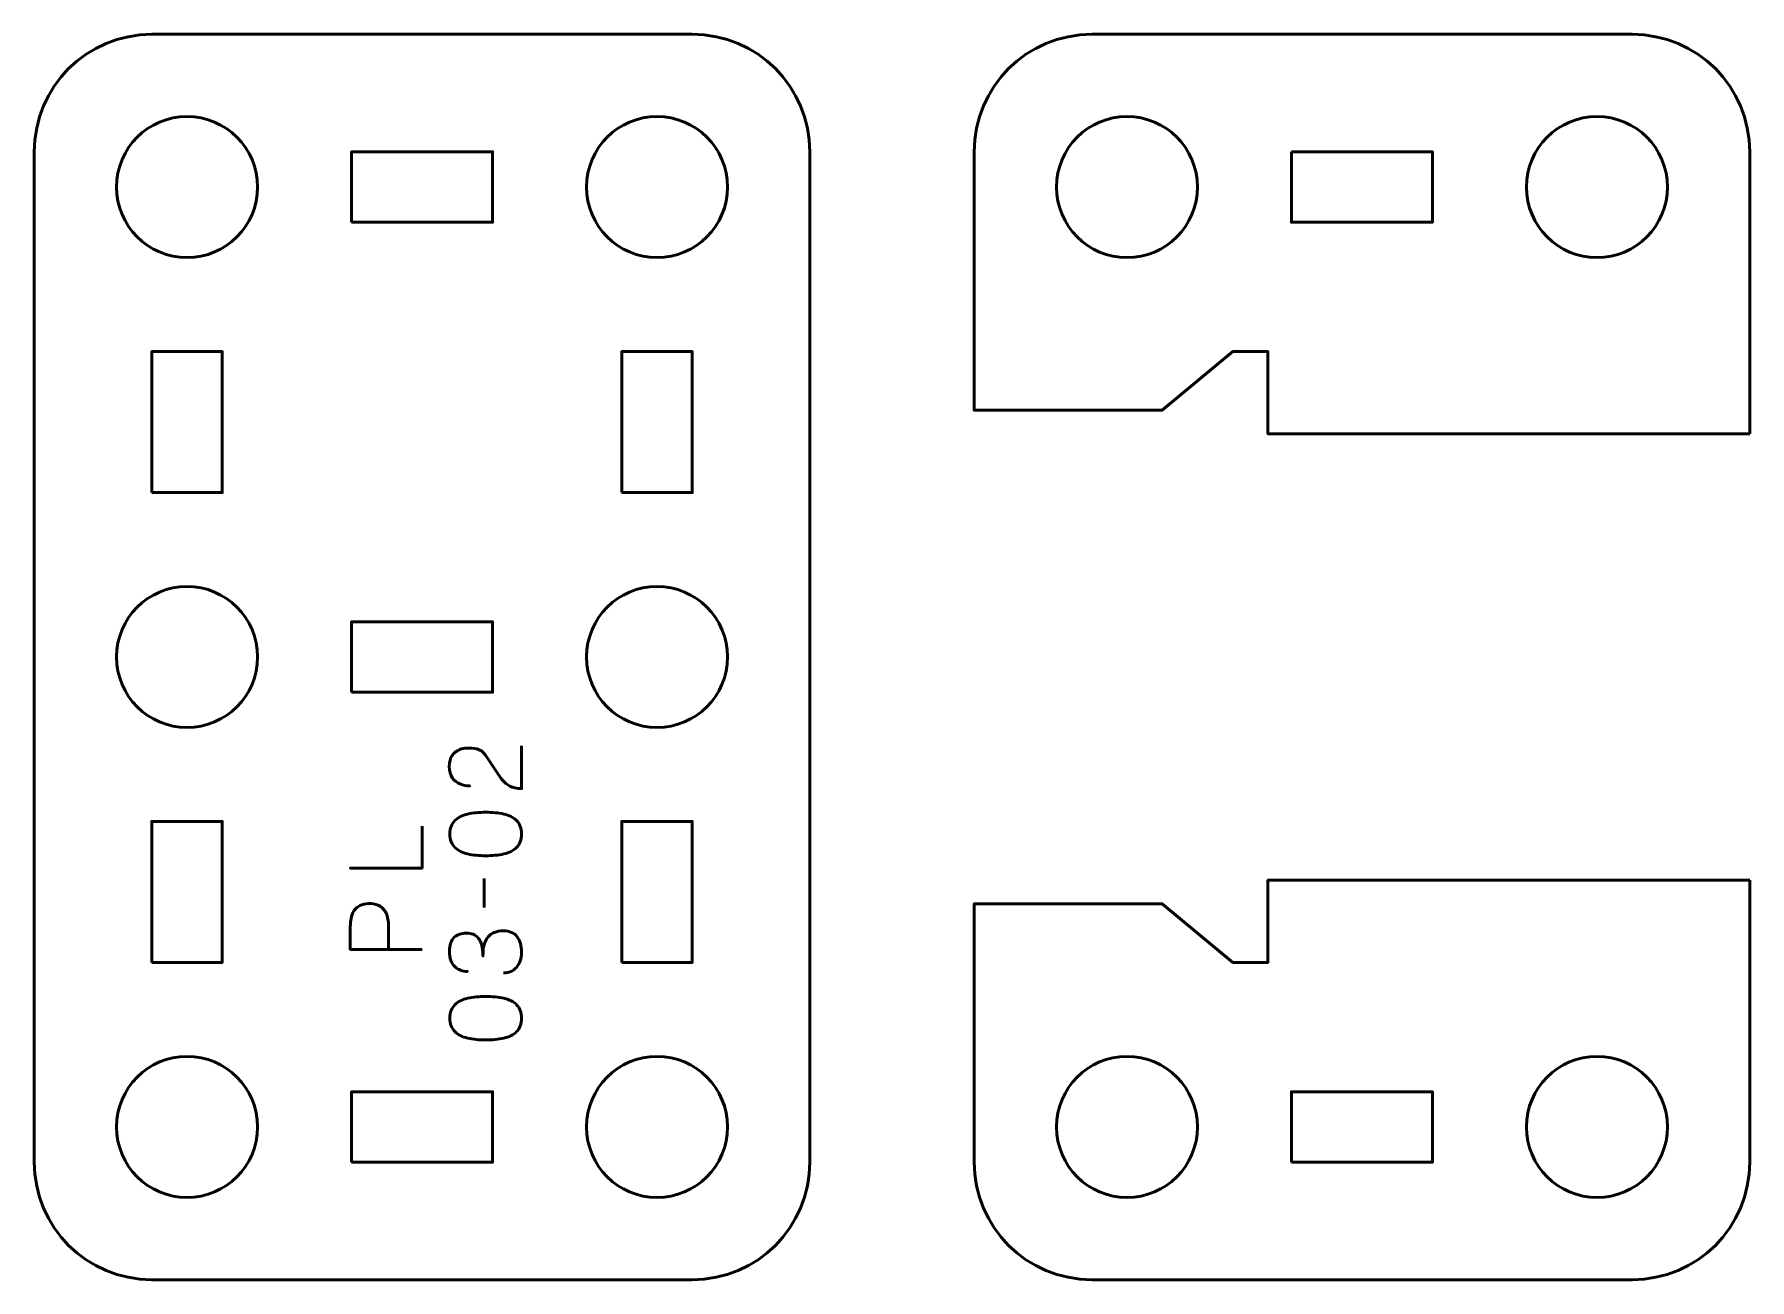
# Model space of a CAD drawing. Header units: centimetres. Extents: x -15.9 to -4.6, y -17.5 to -6.2.
# Drawn here: x -15.93 to -8.62, y -11.5 to -6.2 of the extents above; entities that cross this region are included whole.
import ezdxf

# ---------------------------------------------------------------- set-up
doc = ezdxf.new("R2010")
doc.units = ezdxf.units.CM
doc.header["$MEASUREMENT"] = 0
doc.layers.add('Layer 1', color=7, linetype='Continuous')

msp = doc.modelspace()

# ---------------------------------------------------------------- linework, layer by layer
at = {"layer": 'Layer 1', "color": 250, "lineweight": 53}
for points, knots in [([(-15.92503, -10.99992), (-15.92503, -10.99992), (-15.92503, -6.70006), (-15.92503, -6.70006), (-15.92503, -6.70006), (-15.92503, -6.42293), (-15.70193, -6.19997), (-15.42493, -6.19997), (-15.42493, -6.19997), (-15.42493, -6.19997), (-13.12501, -6.19997), (-13.12501, -6.19997), (-13.12501, -6.19997), (-12.848, -6.19997), (-12.62505, -6.42293), (-12.62505, -6.70006), (-12.62505, -6.70006), (-12.62505, -6.70006), (-12.62505, -10.99992), (-12.62505, -10.99992), (-12.62505, -10.99992), (-12.62505, -11.27692), (-12.848, -11.50001), (-13.12501, -11.50001), (-13.12501, -11.50001), (-13.12501, -11.50001), (-15.42493, -11.50001), (-15.42493, -11.50001), (-15.42493, -11.50001), (-15.70193, -11.50001), (-15.92503, -11.27692), (-15.92503, -10.99992)], [0, 0, 0, 0, 0.125, 0.125, 0.125, 0.125, 0.25, 0.25, 0.25, 0.25, 0.375, 0.375, 0.375, 0.375, 0.5, 0.5, 0.5, 0.5, 0.625, 0.625, 0.625, 0.625, 0.75, 0.75, 0.75, 0.75, 0.875, 0.875, 0.875, 0.875, 1, 1, 1, 1]), ([(-8.62499, -7.89998), (-8.62499, -7.89998), (-8.62498, -6.70005), (-8.62498, -6.70005), (-8.62498, -6.70005), (-8.62498, -6.42305), (-8.84793, -6.19996), (-9.12494, -6.19996), (-9.12494, -6.19996), (-9.12494, -6.19996), (-11.42486, -6.19996), (-11.42486, -6.19996), (-11.42486, -6.19996), (-11.70186, -6.19996), (-11.92496, -6.42305), (-11.92496, -6.70005), (-11.92496, -6.70005), (-11.92496, -6.70005), (-11.92497, -7.79999), (-11.92497, -7.79999), (-11.92497, -7.79999), (-11.92497, -7.79999), (-11.12497, -7.79997), (-11.12497, -7.79997), (-11.12497, -7.79997), (-11.12497, -7.79997), (-10.82496, -7.54997), (-10.82496, -7.54997), (-10.82496, -7.54997), (-10.82496, -7.54997), (-10.67496, -7.54997), (-10.67496, -7.54997), (-10.67496, -7.54997), (-10.67496, -7.54997), (-10.67496, -7.79999), (-10.67496, -7.79999), (-10.67496, -7.79999), (-10.67496, -7.79999), (-10.67496, -7.89998), (-10.67496, -7.89998), (-10.67496, -7.89998), (-10.67496, -7.89998), (-8.62499, -7.89998), (-8.62499, -7.89998)], [0, 0, 0, 0, 0.0909091, 0.0909091, 0.0909091, 0.0909091, 0.1818182, 0.1818182, 0.1818182, 0.1818182, 0.2727273, 0.2727273, 0.2727273, 0.2727273, 0.3636364, 0.3636364, 0.3636364, 0.3636364, 0.4545455, 0.4545455, 0.4545455, 0.4545455, 0.5454545, 0.5454545, 0.5454545, 0.5454545, 0.6363636, 0.6363636, 0.6363636, 0.6363636, 0.7272727, 0.7272727, 0.7272727, 0.7272727, 0.8181818, 0.8181818, 0.8181818, 0.8181818, 0.9090909, 0.9090909, 0.9090909, 0.9090909, 1, 1, 1, 1]), ([(-8.62499, -9.79999), (-8.62499, -9.79999), (-8.62498, -10.99992), (-8.62498, -10.99992), (-8.62498, -10.99992), (-8.62498, -11.27692), (-8.84793, -11.50001), (-9.12494, -11.50001), (-9.12494, -11.50001), (-9.12494, -11.50001), (-11.42486, -11.50001), (-11.42486, -11.50001), (-11.42486, -11.50001), (-11.70186, -11.50001), (-11.92496, -11.27692), (-11.92496, -10.99992), (-11.92496, -10.99992), (-11.92496, -10.99992), (-11.92497, -9.89998), (-11.92497, -9.89998), (-11.92497, -9.89998), (-11.92497, -9.89998), (-11.12497, -9.9), (-11.12497, -9.9), (-11.12497, -9.9), (-11.12497, -9.9), (-10.82496, -10.15), (-10.82496, -10.15), (-10.82496, -10.15), (-10.82496, -10.15), (-10.67496, -10.15), (-10.67496, -10.15), (-10.67496, -10.15), (-10.67496, -10.15), (-10.67496, -9.89998), (-10.67496, -9.89998), (-10.67496, -9.89998), (-10.67496, -9.89998), (-10.67496, -9.79999), (-10.67496, -9.79999), (-10.67496, -9.79999), (-10.67496, -9.79999), (-8.62499, -9.79999), (-8.62499, -9.79999)], [0, 0, 0, 0, 0.0909091, 0.0909091, 0.0909091, 0.0909091, 0.1818182, 0.1818182, 0.1818182, 0.1818182, 0.2727273, 0.2727273, 0.2727273, 0.2727273, 0.3636364, 0.3636364, 0.3636364, 0.3636364, 0.4545455, 0.4545455, 0.4545455, 0.4545455, 0.5454545, 0.5454545, 0.5454545, 0.5454545, 0.6363636, 0.6363636, 0.6363636, 0.6363636, 0.7272727, 0.7272727, 0.7272727, 0.7272727, 0.8181818, 0.8181818, 0.8181818, 0.8181818, 0.9090909, 0.9090909, 0.9090909, 0.9090909, 1, 1, 1, 1])]:
    msp.add_open_spline(points, degree=3, knots=knots, dxfattribs=at)
at = {"layer": 'Layer 1', "lineweight": 53}
for points in [[(-15.275, -6.55), (-15.10923, -6.55), (-14.975, -6.68432), (-14.975, -6.84999), (-14.975, -6.84999), (-14.975, -7.01562), (-15.10923, -7.14999), (-15.275, -7.14999), (-15.275, -7.14999), (-15.44066, -7.14999), (-15.575, -7.01562), (-15.575, -6.84999), (-15.575, -6.84999), (-15.575, -6.68432), (-15.44066, -6.55), (-15.275, -6.55)], [(-13.27494, -6.55), (-13.10931, -6.55), (-12.97493, -6.68432), (-12.97493, -6.84999), (-12.97493, -6.84999), (-12.97493, -7.01562), (-13.10931, -7.14999), (-13.27494, -7.14999), (-13.27494, -7.14999), (-13.44071, -7.14999), (-13.57494, -7.01562), (-13.57494, -6.84999), (-13.57494, -6.84999), (-13.57494, -6.68432), (-13.44071, -6.55), (-13.27494, -6.55)], [(-11.27493, -7.14999), (-11.10916, -7.14999), (-10.97493, -7.01576), (-10.97493, -6.84998), (-10.97493, -6.84998), (-10.97493, -6.68432), (-11.10916, -6.54998), (-11.27493, -6.54998), (-11.27493, -6.54998), (-11.44059, -6.54998), (-11.57493, -6.68432), (-11.57493, -6.84998), (-11.57493, -6.84998), (-11.57493, -7.01576), (-11.44059, -7.14999), (-11.27493, -7.14999)], [(-9.27487, -7.14999), (-9.10924, -7.14999), (-8.97486, -7.01576), (-8.97486, -6.84998), (-8.97486, -6.84998), (-8.97486, -6.68432), (-9.10924, -6.54998), (-9.27487, -6.54998), (-9.27487, -6.54998), (-9.44064, -6.54998), (-9.57487, -6.68432), (-9.57487, -6.84998), (-9.57487, -6.84998), (-9.57487, -7.01576), (-9.44064, -7.14999), (-9.27487, -7.14999)], [(-14.57498, -7.00006), (-14.57498, -7.00006), (-14.57498, -6.70006), (-14.57498, -6.70006), (-14.57498, -6.70006), (-14.57498, -6.70006), (-13.97499, -6.70006), (-13.97499, -6.70006), (-13.97499, -6.70006), (-13.97499, -6.70006), (-13.97499, -7.00006), (-13.97499, -7.00006), (-13.97499, -7.00006), (-13.97499, -7.00006), (-14.57498, -7.00006), (-14.57498, -7.00006)], [(-10.57491, -6.70005), (-10.57491, -6.70005), (-10.57491, -7.00006), (-10.57491, -7.00006), (-10.57491, -7.00006), (-10.57491, -7.00006), (-9.97492, -7.00006), (-9.97492, -7.00006), (-9.97492, -7.00006), (-9.97492, -7.00006), (-9.97492, -6.70005), (-9.97492, -6.70005), (-9.97492, -6.70005), (-9.97492, -6.70005), (-10.57491, -6.70005), (-10.57491, -6.70005)], [(-15.42493, -8.15001), (-15.42493, -8.15001), (-15.42493, -7.55001), (-15.42493, -7.55001), (-15.42493, -7.55001), (-15.42493, -7.55001), (-15.12493, -7.55001), (-15.12493, -7.55001), (-15.12493, -7.55001), (-15.12493, -7.55001), (-15.12493, -8.15001), (-15.12493, -8.15001), (-15.12493, -8.15001), (-15.12493, -8.15001), (-15.42493, -8.15001), (-15.42493, -8.15001)], [(-13.42501, -8.15001), (-13.42501, -8.15001), (-13.42501, -7.55001), (-13.42501, -7.55001), (-13.42501, -7.55001), (-13.42501, -7.55001), (-13.12501, -7.55001), (-13.12501, -7.55001), (-13.12501, -7.55001), (-13.12501, -7.55001), (-13.12501, -8.15001), (-13.12501, -8.15001), (-13.12501, -8.15001), (-13.12501, -8.15001), (-13.42501, -8.15001), (-13.42501, -8.15001)], [(-15.275, -8.54992), (-15.10923, -8.54992), (-14.975, -8.68429), (-14.975, -8.84992), (-14.975, -8.84992), (-14.975, -9.01569), (-15.10923, -9.14992), (-15.275, -9.14992), (-15.275, -9.14992), (-15.44066, -9.14992), (-15.575, -9.01569), (-15.575, -8.84992), (-15.575, -8.84992), (-15.575, -8.68429), (-15.44066, -8.54992), (-15.275, -8.54992)], [(-13.27494, -8.54992), (-13.10931, -8.54992), (-12.97493, -8.68429), (-12.97493, -8.84992), (-12.97493, -8.84992), (-12.97493, -9.01569), (-13.10931, -9.14992), (-13.27494, -9.14992), (-13.27494, -9.14992), (-13.44071, -9.14992), (-13.57494, -9.01569), (-13.57494, -8.84992), (-13.57494, -8.84992), (-13.57494, -8.68429), (-13.44071, -8.54992), (-13.27494, -8.54992)], [(-14.57498, -8.99999), (-14.57498, -8.99999), (-14.57498, -8.69999), (-14.57498, -8.69999), (-14.57498, -8.69999), (-14.57498, -8.69999), (-13.97499, -8.69999), (-13.97499, -8.69999), (-13.97499, -8.69999), (-13.97499, -8.69999), (-13.97499, -8.99999), (-13.97499, -8.99999), (-13.97499, -8.99999), (-13.97499, -8.99999), (-14.57498, -8.99999), (-14.57498, -8.99999)], [(-15.42493, -10.14997), (-15.42493, -10.14997), (-15.42493, -9.54997), (-15.42493, -9.54997), (-15.42493, -9.54997), (-15.42493, -9.54997), (-15.12493, -9.54997), (-15.12493, -9.54997), (-15.12493, -9.54997), (-15.12493, -9.54997), (-15.12493, -10.14997), (-15.12493, -10.14997), (-15.12493, -10.14997), (-15.12493, -10.14997), (-15.42493, -10.14997), (-15.42493, -10.14997)], [(-13.42501, -10.14997), (-13.42501, -10.14997), (-13.42501, -9.54997), (-13.42501, -9.54997), (-13.42501, -9.54997), (-13.42501, -9.54997), (-13.12501, -9.54997), (-13.12501, -9.54997), (-13.12501, -9.54997), (-13.12501, -9.54997), (-13.12501, -10.14997), (-13.12501, -10.14997), (-13.12501, -10.14997), (-13.12501, -10.14997), (-13.42501, -10.14997), (-13.42501, -10.14997)], [(-15.275, -10.54998), (-15.10923, -10.54998), (-14.975, -10.68421), (-14.975, -10.84999), (-14.975, -10.84999), (-14.975, -11.01565), (-15.10923, -11.14999), (-15.275, -11.14999), (-15.275, -11.14999), (-15.44066, -11.14999), (-15.575, -11.01565), (-15.575, -10.84999), (-15.575, -10.84999), (-15.575, -10.68421), (-15.44066, -10.54998), (-15.275, -10.54998)], [(-13.27494, -10.54998), (-13.10931, -10.54998), (-12.97493, -10.68421), (-12.97493, -10.84999), (-12.97493, -10.84999), (-12.97493, -11.01565), (-13.10931, -11.14999), (-13.27494, -11.14999), (-13.27494, -11.14999), (-13.44071, -11.14999), (-13.57494, -11.01565), (-13.57494, -10.84999), (-13.57494, -10.84999), (-13.57494, -10.68421), (-13.44071, -10.54998), (-13.27494, -10.54998)], [(-11.27493, -10.54998), (-11.10916, -10.54998), (-10.97493, -10.68421), (-10.97493, -10.84999), (-10.97493, -10.84999), (-10.97493, -11.01565), (-11.10916, -11.14999), (-11.27493, -11.14999), (-11.27493, -11.14999), (-11.44059, -11.14999), (-11.57493, -11.01565), (-11.57493, -10.84999), (-11.57493, -10.84999), (-11.57493, -10.68421), (-11.44059, -10.54998), (-11.27493, -10.54998)], [(-9.27487, -10.54998), (-9.10924, -10.54998), (-8.97486, -10.68421), (-8.97486, -10.84999), (-8.97486, -10.84999), (-8.97486, -11.01565), (-9.10924, -11.14999), (-9.27487, -11.14999), (-9.27487, -11.14999), (-9.44064, -11.14999), (-9.57487, -11.01565), (-9.57487, -10.84999), (-9.57487, -10.84999), (-9.57487, -10.68421), (-9.44064, -10.54998), (-9.27487, -10.54998)], [(-14.57498, -10.99992), (-14.57498, -10.99992), (-14.57498, -10.69991), (-14.57498, -10.69991), (-14.57498, -10.69991), (-14.57498, -10.69991), (-13.97499, -10.69991), (-13.97499, -10.69991), (-13.97499, -10.69991), (-13.97499, -10.69991), (-13.97499, -10.99992), (-13.97499, -10.99992), (-13.97499, -10.99992), (-13.97499, -10.99992), (-14.57498, -10.99992), (-14.57498, -10.99992)], [(-10.57491, -10.99992), (-10.57491, -10.99992), (-10.57491, -10.69991), (-10.57491, -10.69991), (-10.57491, -10.69991), (-10.57491, -10.69991), (-9.97492, -10.69991), (-9.97492, -10.69991), (-9.97492, -10.69991), (-9.97492, -10.69991), (-9.97492, -10.99992), (-9.97492, -10.99992), (-9.97492, -10.99992), (-9.97492, -10.99992), (-10.57491, -10.99992), (-10.57491, -10.99992)]]:
    msp.add_open_spline(points, degree=3, knots=[0, 0, 0, 0, 0.25, 0.25, 0.25, 0.25, 0.5, 0.5, 0.5, 0.5, 0.75, 0.75, 0.75, 0.75, 1, 1, 1, 1], dxfattribs=at)
at = {"layer": 'Layer 1', "color": 40, "lineweight": 53}
for points, knots in [([(-13.85166, -9.22859), (-13.85166, -9.22859), (-13.85166, -9.41024), (-13.85166, -9.41024), (-13.85166, -9.41024), (-13.87191, -9.40967), (-13.88831, -9.40597), (-13.90112, -9.3992), (-13.90112, -9.3992), (-13.91378, -9.3926), (-13.9244, -9.38406), (-13.93294, -9.37358), (-13.93294, -9.37358), (-13.94123, -9.36325), (-13.94934, -9.35192), (-13.95707, -9.33954), (-13.95707, -9.33954), (-13.95707, -9.33954), (-14.00529, -9.26719), (-14.00529, -9.26719), (-14.00529, -9.26719), (-14.01577, -9.25286), (-14.02805, -9.24419), (-14.0418, -9.24115), (-14.0418, -9.24115), (-14.0556, -9.23826), (-14.06964, -9.23702), (-14.08414, -9.23755), (-14.08414, -9.23755), (-14.09391, -9.23741), (-14.10467, -9.23978), (-14.11638, -9.24447), (-14.11638, -9.24447), (-14.12781, -9.24927), (-14.13772, -9.25727), (-14.14626, -9.26856), (-14.14626, -9.26856), (-14.15455, -9.27999), (-14.15896, -9.29559), (-14.15935, -9.31541), (-14.15935, -9.31541), (-14.15896, -9.33556), (-14.15455, -9.35182), (-14.14612, -9.36392), (-14.14612, -9.36392), (-14.13758, -9.3762), (-14.12672, -9.38501), (-14.11359, -9.39038), (-14.11359, -9.39038), (-14.10026, -9.39592), (-14.08647, -9.39853), (-14.07228, -9.39838), (-14.07228, -9.39838), (-14.08647, -9.39853), (-14.10026, -9.39592), (-14.11359, -9.39038), (-14.11359, -9.39038), (-14.12672, -9.38501), (-14.13758, -9.3762), (-14.14612, -9.36392), (-14.14612, -9.36392), (-14.15455, -9.35182), (-14.15896, -9.33556), (-14.15935, -9.31541), (-14.15935, -9.31541), (-14.15896, -9.29559), (-14.15455, -9.27999), (-14.14626, -9.26856), (-14.14626, -9.26856), (-14.13772, -9.25727), (-14.12781, -9.24927), (-14.11638, -9.24447), (-14.11638, -9.24447), (-14.10467, -9.23978), (-14.09391, -9.23741), (-14.08414, -9.23755), (-14.08414, -9.23755), (-14.06964, -9.23702), (-14.0556, -9.23826), (-14.0418, -9.24115), (-14.0418, -9.24115), (-14.02805, -9.24419), (-14.01577, -9.25286), (-14.00529, -9.26719), (-14.00529, -9.26719), (-14.00529, -9.26719), (-13.95707, -9.33954), (-13.95707, -9.33954), (-13.95707, -9.33954), (-13.94934, -9.35192), (-13.94123, -9.36325), (-13.93294, -9.37358), (-13.93294, -9.37358), (-13.9244, -9.38406), (-13.91378, -9.3926), (-13.90112, -9.3992), (-13.90112, -9.3992), (-13.88831, -9.40597), (-13.87191, -9.40967), (-13.85166, -9.41024), (-13.85166, -9.41024), (-13.85166, -9.41024), (-13.85166, -9.22859), (-13.85166, -9.22859)], [0, 0, 0, 0, 0.0384615, 0.0384615, 0.0384615, 0.0384615, 0.0769231, 0.0769231, 0.0769231, 0.0769231, 0.1153846, 0.1153846, 0.1153846, 0.1153846, 0.1538462, 0.1538462, 0.1538462, 0.1538462, 0.1923077, 0.1923077, 0.1923077, 0.1923077, 0.2307692, 0.2307692, 0.2307692, 0.2307692, 0.2692308, 0.2692308, 0.2692308, 0.2692308, 0.3076923, 0.3076923, 0.3076923, 0.3076923, 0.3461538, 0.3461538, 0.3461538, 0.3461538, 0.3846154, 0.3846154, 0.3846154, 0.3846154, 0.4230769, 0.4230769, 0.4230769, 0.4230769, 0.4615385, 0.4615385, 0.4615385, 0.4615385, 0.5, 0.5, 0.5, 0.5, 0.5384615, 0.5384615, 0.5384615, 0.5384615, 0.5769231, 0.5769231, 0.5769231, 0.5769231, 0.6153846, 0.6153846, 0.6153846, 0.6153846, 0.6538462, 0.6538462, 0.6538462, 0.6538462, 0.6923077, 0.6923077, 0.6923077, 0.6923077, 0.7307692, 0.7307692, 0.7307692, 0.7307692, 0.7692308, 0.7692308, 0.7692308, 0.7692308, 0.8076923, 0.8076923, 0.8076923, 0.8076923, 0.8461538, 0.8461538, 0.8461538, 0.8461538, 0.8846154, 0.8846154, 0.8846154, 0.8846154, 0.9230769, 0.9230769, 0.9230769, 0.9230769, 0.9615385, 0.9615385, 0.9615385, 0.9615385, 1, 1, 1, 1]), ([(-13.85166, -9.60328), (-13.8519, -9.57876), (-13.85882, -9.55975), (-13.87233, -9.54623), (-13.87233, -9.54623), (-13.88581, -9.53286), (-13.90401, -9.52352), (-13.92701, -9.51826), (-13.92701, -9.51826), (-13.94991, -9.51318), (-13.97552, -9.51067), (-14.00406, -9.51096), (-14.00406, -9.51096), (-14.03217, -9.51067), (-14.05779, -9.51318), (-14.08082, -9.51826), (-14.08082, -9.51826), (-14.10354, -9.52352), (-14.12174, -9.53286), (-14.13554, -9.54623), (-14.13554, -9.54623), (-14.14901, -9.55975), (-14.15607, -9.57876), (-14.15646, -9.60328), (-14.15646, -9.60328), (-14.15607, -9.62797), (-14.14901, -9.64699), (-14.13554, -9.66036), (-14.13554, -9.66036), (-14.12174, -9.67383), (-14.10354, -9.68308), (-14.08082, -9.68819), (-14.08082, -9.68819), (-14.05779, -9.69341), (-14.03217, -9.69588), (-14.00406, -9.69549), (-14.00406, -9.69549), (-13.97552, -9.69588), (-13.94991, -9.69341), (-13.92701, -9.68819), (-13.92701, -9.68819), (-13.90401, -9.68308), (-13.88581, -9.67383), (-13.87233, -9.66036), (-13.87233, -9.66036), (-13.85882, -9.64699), (-13.8519, -9.62797), (-13.85166, -9.60328)], [0, 0, 0, 0, 0.0833333, 0.0833333, 0.0833333, 0.0833333, 0.1666667, 0.1666667, 0.1666667, 0.1666667, 0.25, 0.25, 0.25, 0.25, 0.3333333, 0.3333333, 0.3333333, 0.3333333, 0.4166667, 0.4166667, 0.4166667, 0.4166667, 0.5, 0.5, 0.5, 0.5, 0.5833333, 0.5833333, 0.5833333, 0.5833333, 0.6666667, 0.6666667, 0.6666667, 0.6666667, 0.75, 0.75, 0.75, 0.75, 0.8333333, 0.8333333, 0.8333333, 0.8333333, 0.9166667, 0.9166667, 0.9166667, 0.9166667, 1, 1, 1, 1]), ([(-13.85166, -9.60328), (-13.8519, -9.57876), (-13.85882, -9.55975), (-13.87233, -9.54623), (-13.87233, -9.54623), (-13.88581, -9.53286), (-13.90401, -9.52352), (-13.92701, -9.51826), (-13.92701, -9.51826), (-13.94991, -9.51318), (-13.97552, -9.51067), (-14.00406, -9.51096), (-14.00406, -9.51096), (-14.03217, -9.51067), (-14.05779, -9.51318), (-14.08082, -9.51826), (-14.08082, -9.51826), (-14.10354, -9.52352), (-14.12174, -9.53286), (-14.13554, -9.54623), (-14.13554, -9.54623), (-14.14901, -9.55975), (-14.15607, -9.57876), (-14.15646, -9.60328), (-14.15646, -9.60328), (-14.15607, -9.62797), (-14.14901, -9.64699), (-14.13554, -9.66036), (-14.13554, -9.66036), (-14.12174, -9.67383), (-14.10354, -9.68308), (-14.08082, -9.68819), (-14.08082, -9.68819), (-14.05779, -9.69341), (-14.03217, -9.69588), (-14.00406, -9.69549), (-14.00406, -9.69549), (-13.97552, -9.69588), (-13.94991, -9.69341), (-13.92701, -9.68819), (-13.92701, -9.68819), (-13.90401, -9.68308), (-13.88581, -9.67383), (-13.87233, -9.66036), (-13.87233, -9.66036), (-13.85882, -9.64699), (-13.8519, -9.62797), (-13.85166, -9.60328)], [0, 0, 0, 0, 0.0833333, 0.0833333, 0.0833333, 0.0833333, 0.1666667, 0.1666667, 0.1666667, 0.1666667, 0.25, 0.25, 0.25, 0.25, 0.3333333, 0.3333333, 0.3333333, 0.3333333, 0.4166667, 0.4166667, 0.4166667, 0.4166667, 0.5, 0.5, 0.5, 0.5, 0.5833333, 0.5833333, 0.5833333, 0.5833333, 0.6666667, 0.6666667, 0.6666667, 0.6666667, 0.75, 0.75, 0.75, 0.75, 0.8333333, 0.8333333, 0.8333333, 0.8333333, 0.9166667, 0.9166667, 0.9166667, 0.9166667, 1, 1, 1, 1]), ([(-14.27499, -9.56994), (-14.27499, -9.56994), (-14.27499, -9.74813), (-14.27499, -9.74813), (-14.27499, -9.74813), (-14.27499, -9.74813), (-14.5802, -9.74813), (-14.5802, -9.74813), (-14.5802, -9.74813), (-14.5802, -9.74813), (-14.27499, -9.74813), (-14.27499, -9.74813), (-14.27499, -9.74813), (-14.27499, -9.74813), (-14.27499, -9.56994), (-14.27499, -9.56994)], [0, 0, 0, 0, 0.25, 0.25, 0.25, 0.25, 0.5, 0.5, 0.5, 0.5, 0.75, 0.75, 0.75, 0.75, 1, 1, 1, 1]), ([(-14.27499, -10.09455), (-14.27499, -10.09455), (-14.5802, -10.09455), (-14.5802, -10.09455), (-14.5802, -10.09455), (-14.5802, -10.09455), (-14.5802, -9.99725), (-14.5802, -9.99725), (-14.5802, -9.99725), (-14.57992, -9.97164), (-14.57622, -9.95164), (-14.56906, -9.93745), (-14.56906, -9.93745), (-14.56175, -9.92356), (-14.55223, -9.91375), (-14.54038, -9.9081), (-14.54038, -9.9081), (-14.52852, -9.9026), (-14.51572, -9.89957), (-14.50192, -9.899), (-14.50192, -9.899), (-14.48788, -9.89833), (-14.47451, -9.90066), (-14.46185, -9.90616), (-14.46185, -9.90616), (-14.44915, -9.9117), (-14.43867, -9.92119), (-14.43056, -9.93442), (-14.43056, -9.93442), (-14.42241, -9.94793), (-14.41828, -9.96614), (-14.418, -9.98928), (-14.418, -9.98928), (-14.418, -9.98928), (-14.418, -10.09455), (-14.418, -10.09455), (-14.418, -10.09455), (-14.418, -10.09455), (-14.418, -9.98928), (-14.418, -9.98928), (-14.418, -9.98928), (-14.41828, -9.96652), (-14.42241, -9.9485), (-14.43056, -9.93499), (-14.43056, -9.93499), (-14.43867, -9.92161), (-14.44915, -9.91209), (-14.46185, -9.90645), (-14.46185, -9.90645), (-14.47451, -9.90094), (-14.48788, -9.89847), (-14.50192, -9.899), (-14.50192, -9.899), (-14.51572, -9.89957), (-14.52852, -9.9026), (-14.54038, -9.90824), (-14.54038, -9.90824), (-14.55223, -9.91403), (-14.56175, -9.92394), (-14.56906, -9.93788), (-14.56906, -9.93788), (-14.57622, -9.95206), (-14.57992, -9.97192), (-14.5802, -9.99725), (-14.5802, -9.99725), (-14.5802, -9.99725), (-14.5802, -10.09455), (-14.5802, -10.09455), (-14.5802, -10.09455), (-14.5802, -10.09455), (-14.27499, -10.09455), (-14.27499, -10.09455)], [0, 0, 0, 0, 0.0555556, 0.0555556, 0.0555556, 0.0555556, 0.1111111, 0.1111111, 0.1111111, 0.1111111, 0.1666667, 0.1666667, 0.1666667, 0.1666667, 0.2222222, 0.2222222, 0.2222222, 0.2222222, 0.2777778, 0.2777778, 0.2777778, 0.2777778, 0.3333333, 0.3333333, 0.3333333, 0.3333333, 0.3888889, 0.3888889, 0.3888889, 0.3888889, 0.4444444, 0.4444444, 0.4444444, 0.4444444, 0.5, 0.5, 0.5, 0.5, 0.5555556, 0.5555556, 0.5555556, 0.5555556, 0.6111111, 0.6111111, 0.6111111, 0.6111111, 0.6666667, 0.6666667, 0.6666667, 0.6666667, 0.7222222, 0.7222222, 0.7222222, 0.7222222, 0.7777778, 0.7777778, 0.7777778, 0.7777778, 0.8333333, 0.8333333, 0.8333333, 0.8333333, 0.8888889, 0.8888889, 0.8888889, 0.8888889, 0.9444444, 0.9444444, 0.9444444, 0.9444444, 1, 1, 1, 1]), ([(-13.92828, -10.19407), (-13.90524, -10.19407), (-13.88679, -10.18634), (-13.873, -10.17089), (-13.873, -10.17089), (-13.85896, -10.15575), (-13.8519, -10.13438), (-13.85166, -10.10682), (-13.85166, -10.10682), (-13.85152, -10.07952), (-13.85758, -10.05747), (-13.86983, -10.04082), (-13.86983, -10.04082), (-13.88224, -10.02441), (-13.90221, -10.01602), (-13.9299, -10.01545), (-13.9299, -10.01545), (-13.95788, -10.01545), (-13.97926, -10.02399), (-13.99386, -10.04124), (-13.99386, -10.04124), (-14.00847, -10.0586), (-14.01577, -10.08559), (-14.01591, -10.12213), (-14.01591, -10.12213), (-14.01605, -10.08615), (-14.02265, -10.06079), (-14.03563, -10.04618), (-14.03563, -10.04618), (-14.04858, -10.03172), (-14.06537, -10.0247), (-14.08618, -10.02512), (-14.08618, -10.02512), (-14.10686, -10.02498), (-14.12393, -10.03091), (-14.13758, -10.04276), (-14.13758, -10.04276), (-14.15095, -10.05486), (-14.15797, -10.07511), (-14.15854, -10.10351), (-14.15854, -10.10351), (-14.15783, -10.13219), (-14.15014, -10.15339), (-14.1354, -10.16732), (-14.1354, -10.16732), (-14.12065, -10.18137), (-14.10287, -10.18828), (-14.08192, -10.18814), (-14.08192, -10.18814), (-14.10287, -10.18828), (-14.12065, -10.18137), (-14.1354, -10.16732), (-14.1354, -10.16732), (-14.15014, -10.15339), (-14.15783, -10.13219), (-14.15854, -10.10351), (-14.15854, -10.10351), (-14.15797, -10.07511), (-14.15095, -10.05486), (-14.13758, -10.04276), (-14.13758, -10.04276), (-14.12393, -10.03091), (-14.10686, -10.02498), (-14.08618, -10.02512), (-14.08618, -10.02512), (-14.06537, -10.0247), (-14.04858, -10.03172), (-14.03563, -10.04618), (-14.03563, -10.04618), (-14.02265, -10.06079), (-14.01605, -10.08615), (-14.01591, -10.12213), (-14.01591, -10.12213), (-14.01577, -10.08559), (-14.00847, -10.0586), (-13.99386, -10.04124), (-13.99386, -10.04124), (-13.97926, -10.02399), (-13.95788, -10.01545), (-13.9299, -10.01545), (-13.9299, -10.01545), (-13.90221, -10.01602), (-13.88224, -10.02441), (-13.86983, -10.04082), (-13.86983, -10.04082), (-13.85758, -10.05747), (-13.85152, -10.07952), (-13.85166, -10.10682), (-13.85166, -10.10682), (-13.8519, -10.13438), (-13.85896, -10.15575), (-13.873, -10.17089), (-13.873, -10.17089), (-13.88679, -10.18634), (-13.90524, -10.19407), (-13.92828, -10.19407)], [0, 0, 0, 0, 0.0416667, 0.0416667, 0.0416667, 0.0416667, 0.0833333, 0.0833333, 0.0833333, 0.0833333, 0.125, 0.125, 0.125, 0.125, 0.1666667, 0.1666667, 0.1666667, 0.1666667, 0.2083333, 0.2083333, 0.2083333, 0.2083333, 0.25, 0.25, 0.25, 0.25, 0.2916667, 0.2916667, 0.2916667, 0.2916667, 0.3333333, 0.3333333, 0.3333333, 0.3333333, 0.375, 0.375, 0.375, 0.375, 0.4166667, 0.4166667, 0.4166667, 0.4166667, 0.4583333, 0.4583333, 0.4583333, 0.4583333, 0.5, 0.5, 0.5, 0.5, 0.5416667, 0.5416667, 0.5416667, 0.5416667, 0.5833333, 0.5833333, 0.5833333, 0.5833333, 0.625, 0.625, 0.625, 0.625, 0.6666667, 0.6666667, 0.6666667, 0.6666667, 0.7083333, 0.7083333, 0.7083333, 0.7083333, 0.75, 0.75, 0.75, 0.75, 0.7916667, 0.7916667, 0.7916667, 0.7916667, 0.8333333, 0.8333333, 0.8333333, 0.8333333, 0.875, 0.875, 0.875, 0.875, 0.9166667, 0.9166667, 0.9166667, 0.9166667, 0.9583333, 0.9583333, 0.9583333, 0.9583333, 1, 1, 1, 1]), ([(-13.85166, -10.38711), (-13.8519, -10.36259), (-13.85882, -10.34357), (-13.87233, -10.33006), (-13.87233, -10.33006), (-13.88581, -10.31669), (-13.90401, -10.30734), (-13.92701, -10.30209), (-13.92701, -10.30209), (-13.94991, -10.29701), (-13.97552, -10.2945), (-14.00406, -10.29478), (-14.00406, -10.29478), (-14.03217, -10.2945), (-14.05779, -10.29701), (-14.08082, -10.30209), (-14.08082, -10.30209), (-14.10354, -10.30734), (-14.12174, -10.31669), (-14.13554, -10.33006), (-14.13554, -10.33006), (-14.14901, -10.34357), (-14.15607, -10.36259), (-14.15646, -10.38711), (-14.15646, -10.38711), (-14.15607, -10.41176), (-14.14901, -10.43081), (-14.13554, -10.44415), (-14.13554, -10.44415), (-14.12174, -10.45766), (-14.10354, -10.4669), (-14.08082, -10.47198), (-14.08082, -10.47198), (-14.05779, -10.47724), (-14.03217, -10.47971), (-14.00406, -10.47932), (-14.00406, -10.47932), (-13.97552, -10.47971), (-13.94991, -10.47724), (-13.92701, -10.47198), (-13.92701, -10.47198), (-13.90401, -10.4669), (-13.88581, -10.45766), (-13.87233, -10.44415), (-13.87233, -10.44415), (-13.85882, -10.43081), (-13.8519, -10.41176), (-13.85166, -10.38711)], [0, 0, 0, 0, 0.0833333, 0.0833333, 0.0833333, 0.0833333, 0.1666667, 0.1666667, 0.1666667, 0.1666667, 0.25, 0.25, 0.25, 0.25, 0.3333333, 0.3333333, 0.3333333, 0.3333333, 0.4166667, 0.4166667, 0.4166667, 0.4166667, 0.5, 0.5, 0.5, 0.5, 0.5833333, 0.5833333, 0.5833333, 0.5833333, 0.6666667, 0.6666667, 0.6666667, 0.6666667, 0.75, 0.75, 0.75, 0.75, 0.8333333, 0.8333333, 0.8333333, 0.8333333, 0.9166667, 0.9166667, 0.9166667, 0.9166667, 1, 1, 1, 1]), ([(-13.85166, -10.38711), (-13.8519, -10.36259), (-13.85882, -10.34357), (-13.87233, -10.33006), (-13.87233, -10.33006), (-13.88581, -10.31669), (-13.90401, -10.30734), (-13.92701, -10.30209), (-13.92701, -10.30209), (-13.94991, -10.29701), (-13.97552, -10.2945), (-14.00406, -10.29478), (-14.00406, -10.29478), (-14.03217, -10.2945), (-14.05779, -10.29701), (-14.08082, -10.30209), (-14.08082, -10.30209), (-14.10354, -10.30734), (-14.12174, -10.31669), (-14.13554, -10.33006), (-14.13554, -10.33006), (-14.14901, -10.34357), (-14.15607, -10.36259), (-14.15646, -10.38711), (-14.15646, -10.38711), (-14.15607, -10.41176), (-14.14901, -10.43081), (-14.13554, -10.44415), (-14.13554, -10.44415), (-14.12174, -10.45766), (-14.10354, -10.4669), (-14.08082, -10.47198), (-14.08082, -10.47198), (-14.05779, -10.47724), (-14.03217, -10.47971), (-14.00406, -10.47932), (-14.00406, -10.47932), (-13.97552, -10.47971), (-13.94991, -10.47724), (-13.92701, -10.47198), (-13.92701, -10.47198), (-13.90401, -10.4669), (-13.88581, -10.45766), (-13.87233, -10.44415), (-13.87233, -10.44415), (-13.85882, -10.43081), (-13.8519, -10.41176), (-13.85166, -10.38711)], [0, 0, 0, 0, 0.0833333, 0.0833333, 0.0833333, 0.0833333, 0.1666667, 0.1666667, 0.1666667, 0.1666667, 0.25, 0.25, 0.25, 0.25, 0.3333333, 0.3333333, 0.3333333, 0.3333333, 0.4166667, 0.4166667, 0.4166667, 0.4166667, 0.5, 0.5, 0.5, 0.5, 0.5833333, 0.5833333, 0.5833333, 0.5833333, 0.6666667, 0.6666667, 0.6666667, 0.6666667, 0.75, 0.75, 0.75, 0.75, 0.8333333, 0.8333333, 0.8333333, 0.8333333, 0.9166667, 0.9166667, 0.9166667, 0.9166667, 1, 1, 1, 1])]:
    msp.add_open_spline(points, degree=3, knots=knots, dxfattribs=at)
msp.add_open_spline([(-14.01122, -9.91541), (-14.01122, -9.91541), (-14.01122, -9.79223), (-14.01122, -9.79223)], degree=3, dxfattribs=at)

doc.saveas('drawing.dxf')
